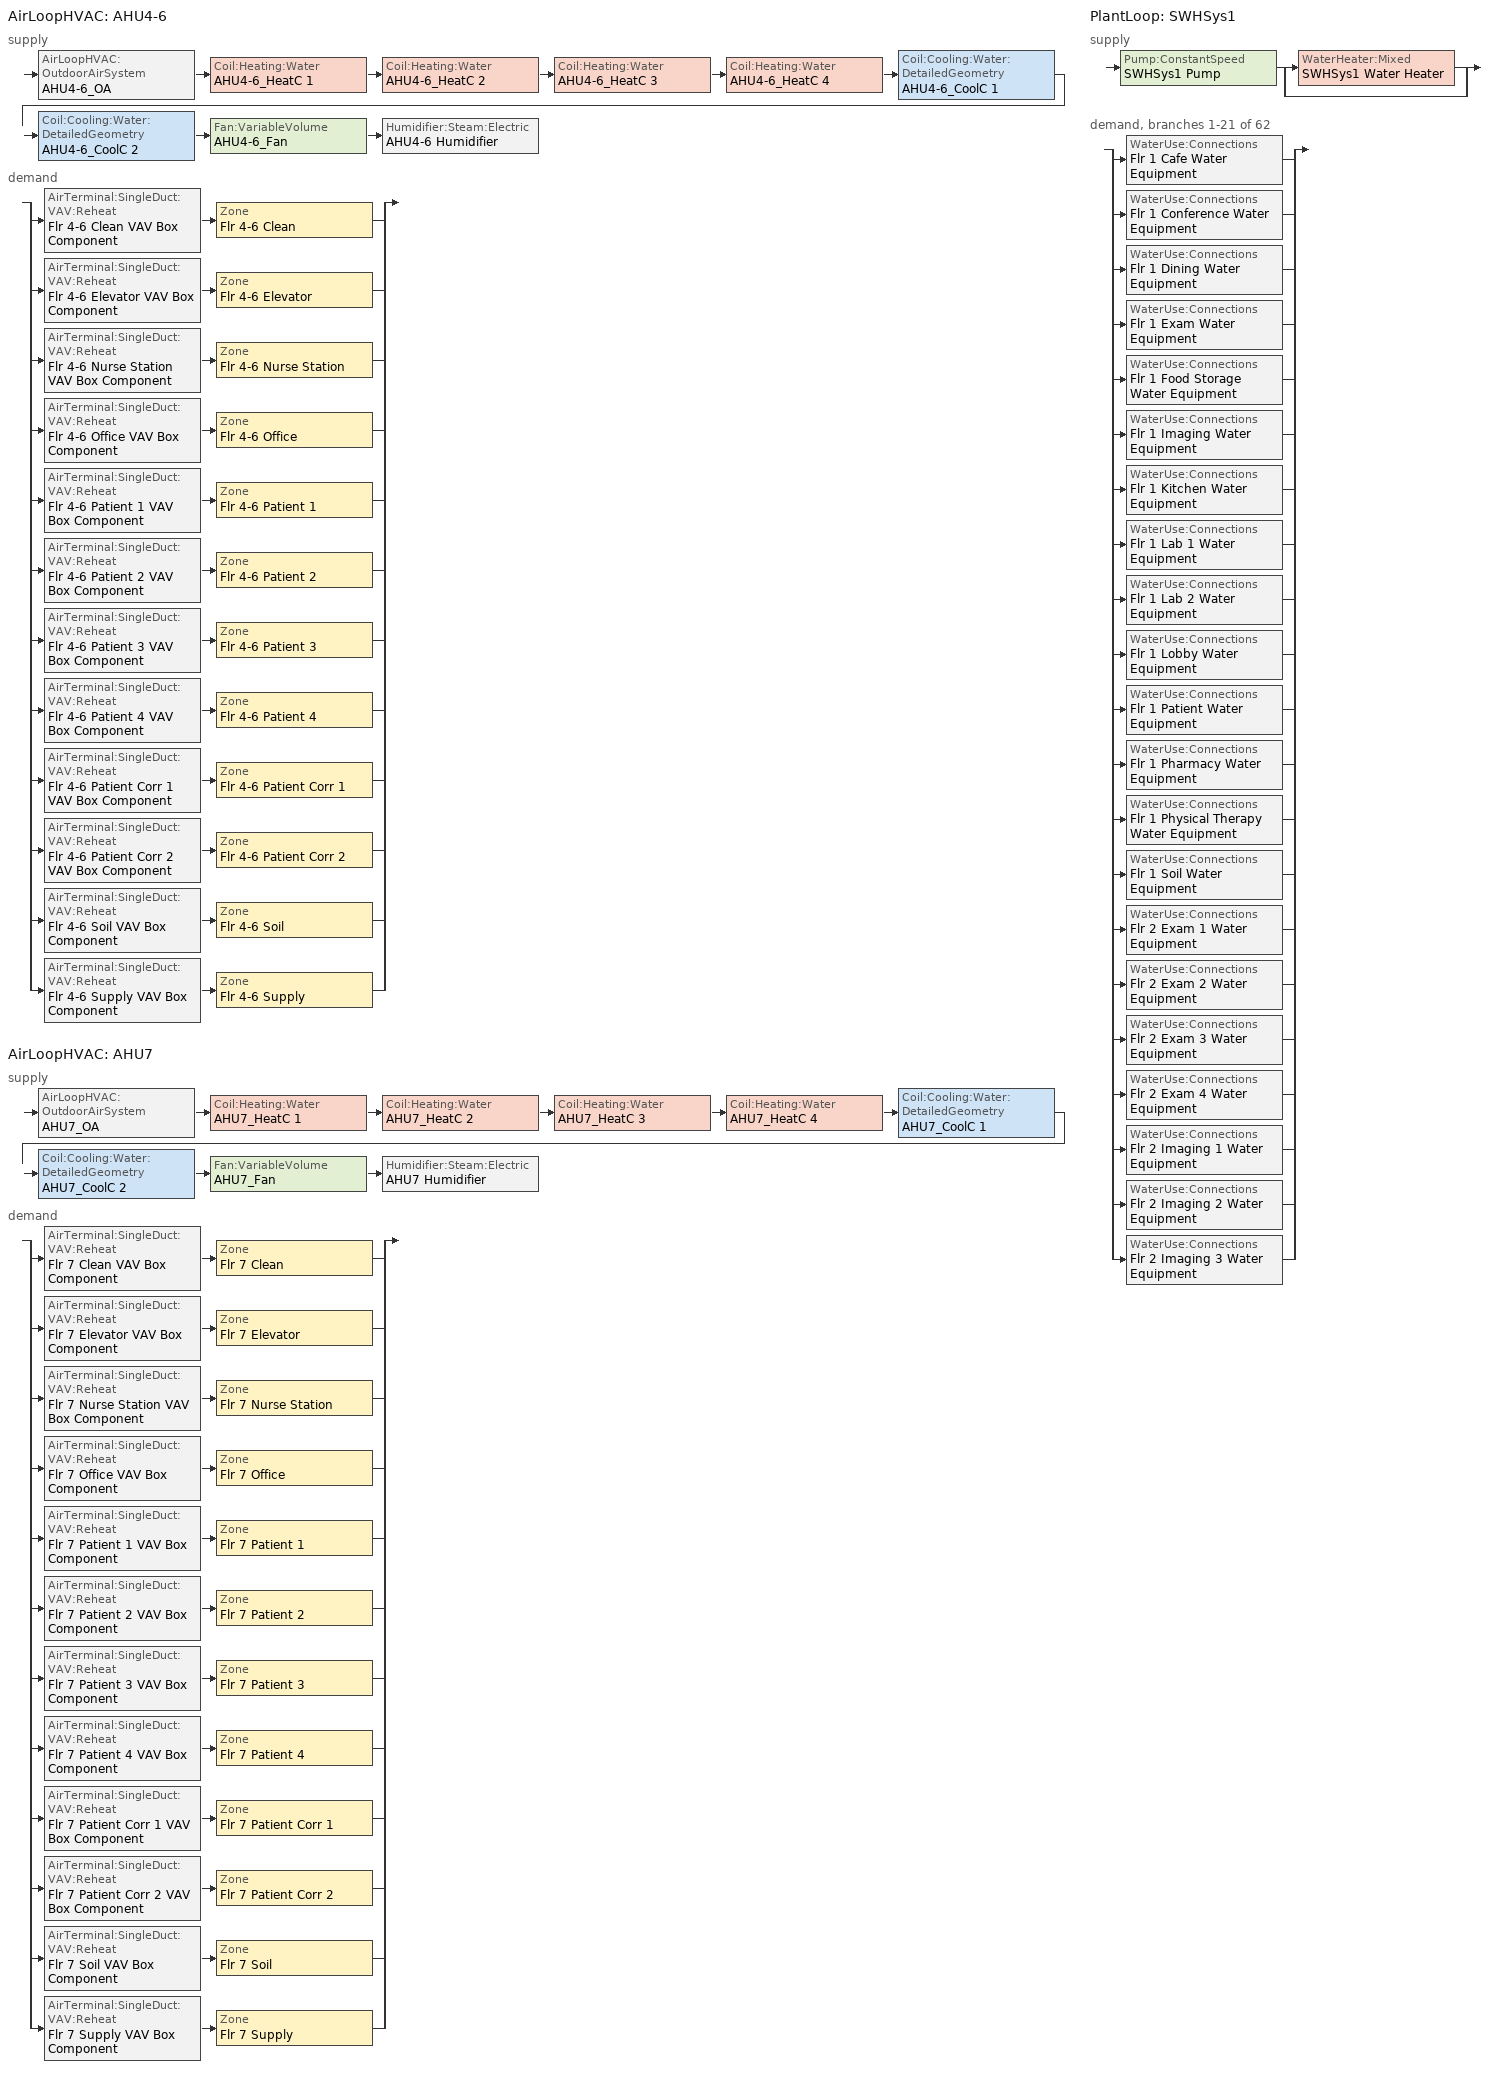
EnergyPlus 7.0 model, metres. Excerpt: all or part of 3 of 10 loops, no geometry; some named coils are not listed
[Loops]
AirLoopHVAC 'AHU4-6'
 supply: AirLoopHVAC:OutdoorAirSystem 'AHU4-6_OA' > Coil:Heating:Water 'AHU4-6_HeatC 1' > Coil:Heating:Water 'AHU4-6_HeatC 2' > Coil:Heating:Water 'AHU4-6_HeatC 3' > Coil:Heating:Water 'AHU4-6_HeatC 4' > Coil:Cooling:Water:DetailedGeometry 'AHU4-6_CoolC 1' > Coil:Cooling:Water:DetailedGeometry 'AHU4-6_CoolC 2' > Fan:VariableVolume 'AHU4-6_Fan' > Humidifier:Steam:Electric 'AHU4-6 Humidifier'
 demand: split
  | AirTerminal:SingleDuct:VAV:Reheat 'Flr 4-6 Clean VAV Box Component' > Zone 'Flr 4-6 Clean'
  | AirTerminal:SingleDuct:VAV:Reheat 'Flr 4-6 Elevator VAV Box Component' > Zone 'Flr 4-6 Elevator'
  | AirTerminal:SingleDuct:VAV:Reheat 'Flr 4-6 Nurse Station VAV Box Component' > Zone 'Flr 4-6 Nurse Station'
  | AirTerminal:SingleDuct:VAV:Reheat 'Flr 4-6 Office VAV Box Component' > Zone 'Flr 4-6 Office'
  | AirTerminal:SingleDuct:VAV:Reheat 'Flr 4-6 Patient 1 VAV Box Component' > Zone 'Flr 4-6 Patient 1'
  | AirTerminal:SingleDuct:VAV:Reheat 'Flr 4-6 Patient 2 VAV Box Component' > Zone 'Flr 4-6 Patient 2'
  | AirTerminal:SingleDuct:VAV:Reheat 'Flr 4-6 Patient 3 VAV Box Component' > Zone 'Flr 4-6 Patient 3'
  | AirTerminal:SingleDuct:VAV:Reheat 'Flr 4-6 Patient 4 VAV Box Component' > Zone 'Flr 4-6 Patient 4'
  | AirTerminal:SingleDuct:VAV:Reheat 'Flr 4-6 Patient Corr 1 VAV Box Component' > Zone 'Flr 4-6 Patient Corr 1'
  | AirTerminal:SingleDuct:VAV:Reheat 'Flr 4-6 Patient Corr 2 VAV Box Component' > Zone 'Flr 4-6 Patient Corr 2'
  | AirTerminal:SingleDuct:VAV:Reheat 'Flr 4-6 Soil VAV Box Component' > Zone 'Flr 4-6 Soil'
  | AirTerminal:SingleDuct:VAV:Reheat 'Flr 4-6 Supply VAV Box Component' > Zone 'Flr 4-6 Supply'
AirLoopHVAC 'AHU7'
 supply: AirLoopHVAC:OutdoorAirSystem 'AHU7_OA' > Coil:Heating:Water 'AHU7_HeatC 1' > Coil:Heating:Water 'AHU7_HeatC 2' > Coil:Heating:Water 'AHU7_HeatC 3' > Coil:Heating:Water 'AHU7_HeatC 4' > Coil:Cooling:Water:DetailedGeometry 'AHU7_CoolC 1' > Coil:Cooling:Water:DetailedGeometry 'AHU7_CoolC 2' > Fan:VariableVolume 'AHU7_Fan' > Humidifier:Steam:Electric 'AHU7 Humidifier'
 demand: split
  | AirTerminal:SingleDuct:VAV:Reheat 'Flr 7 Clean VAV Box Component' > Zone 'Flr 7 Clean'
  | AirTerminal:SingleDuct:VAV:Reheat 'Flr 7 Elevator VAV Box Component' > Zone 'Flr 7 Elevator'
  | AirTerminal:SingleDuct:VAV:Reheat 'Flr 7 Nurse Station VAV Box Component' > Zone 'Flr 7 Nurse Station'
  | AirTerminal:SingleDuct:VAV:Reheat 'Flr 7 Office VAV Box Component' > Zone 'Flr 7 Office'
  | AirTerminal:SingleDuct:VAV:Reheat 'Flr 7 Patient 1 VAV Box Component' > Zone 'Flr 7 Patient 1'
  | AirTerminal:SingleDuct:VAV:Reheat 'Flr 7 Patient 2 VAV Box Component' > Zone 'Flr 7 Patient 2'
  | AirTerminal:SingleDuct:VAV:Reheat 'Flr 7 Patient 3 VAV Box Component' > Zone 'Flr 7 Patient 3'
  | AirTerminal:SingleDuct:VAV:Reheat 'Flr 7 Patient 4 VAV Box Component' > Zone 'Flr 7 Patient 4'
  | AirTerminal:SingleDuct:VAV:Reheat 'Flr 7 Patient Corr 1 VAV Box Component' > Zone 'Flr 7 Patient Corr 1'
  | AirTerminal:SingleDuct:VAV:Reheat 'Flr 7 Patient Corr 2 VAV Box Component' > Zone 'Flr 7 Patient Corr 2'
  | AirTerminal:SingleDuct:VAV:Reheat 'Flr 7 Soil VAV Box Component' > Zone 'Flr 7 Soil'
  | AirTerminal:SingleDuct:VAV:Reheat 'Flr 7 Supply VAV Box Component' > Zone 'Flr 7 Supply'
PlantLoop 'SWHSys1'
 supply: Pump:ConstantSpeed 'SWHSys1 Pump' > split
  | WaterHeater:Mixed 'SWHSys1 Water Heater'
  | bypass
 demand, branches 1-21 of 62: split
  | WaterUse:Connections 'Flr 1 Cafe Water Equipment'
  | WaterUse:Connections 'Flr 1 Conference Water Equipment'
  | WaterUse:Connections 'Flr 1 Dining Water Equipment'
  | WaterUse:Connections 'Flr 1 Exam Water Equipment'
  | WaterUse:Connections 'Flr 1 Food Storage Water Equipment'
  | WaterUse:Connections 'Flr 1 Imaging Water Equipment'
  | WaterUse:Connections 'Flr 1 Kitchen Water Equipment'
  | WaterUse:Connections 'Flr 1 Lab 1 Water Equipment'
  | WaterUse:Connections 'Flr 1 Lab 2 Water Equipment'
  | WaterUse:Connections 'Flr 1 Lobby Water Equipment'
  | WaterUse:Connections 'Flr 1 Patient Water Equipment'
  | WaterUse:Connections 'Flr 1 Pharmacy Water Equipment'
  | WaterUse:Connections 'Flr 1 Physical Therapy Water Equipment'
  | WaterUse:Connections 'Flr 1 Soil Water Equipment'
  | WaterUse:Connections 'Flr 2 Exam 1 Water Equipment'
  | WaterUse:Connections 'Flr 2 Exam 2 Water Equipment'
  | WaterUse:Connections 'Flr 2 Exam 3 Water Equipment'
  | WaterUse:Connections 'Flr 2 Exam 4 Water Equipment'
  | WaterUse:Connections 'Flr 2 Imaging 1 Water Equipment'
  | WaterUse:Connections 'Flr 2 Imaging 2 Water Equipment'
  | WaterUse:Connections 'Flr 2 Imaging 3 Water Equipment'
[Sizing:Zone] Zone Cooling Design Supply Air Temperature {C}=14; Zone Heating Design Supply Air Temperature {C}=40; Zone Cooling Design Supply Air Humidity Ratio {kg-H20/kg-air}=0.0085; Zone Heating Design Supply Air Humidity Ratio {kg-H20/kg-air}=0.008; Cooling Minimum Air Flow Fraction=0; Heating Design Air Flow Method {Flow/Zone | DesignDay}=DesignDay; Heating Design Air Flow Rate=0; Design Zone Air Distribution Effectiveness in Cooling Mode=1; Design Zone Air Distribution Effectiveness in Heating Mode=1
Name | Design Specification Outdoor Air Object | Cooling Design Air Flow Method {Flow/Zone | DesignDay | DesignDayWithLimit} | Cooling Minimum Air Flow
Flr 4-6 Clean | Flr 4-6 Clean OA Design Spec | DesignDayWithLimit | 0.157316
Flr 4-6 Elevator | Flr 4-6 Elevator OA Design Spec | DesignDay
Flr 4-6 Nurse Station | Flr 4-6 Nurse Station OA Design Spec | DesignDay
Flr 4-6 Office | Flr 4-6 Office OA Design Spec | DesignDay
Flr 4-6 Patient 1 | Flr 4-6 Patient 1 OA Design Spec | DesignDayWithLimit | 2.35974
Flr 4-6 Patient 2 | Flr 4-6 Patient 2 OA Design Spec | DesignDayWithLimit | 2.35974
Flr 4-6 Patient 3 | Flr 4-6 Patient 3 OA Design Spec | DesignDayWithLimit | 1.86419
Flr 4-6 Patient 4 | Flr 4-6 Patient 4 OA Design Spec | DesignDayWithLimit | 1.86419
Flr 4-6 Patient Corr 1 | Flr 4-6 Patient Corr 1 OA Design Spec | DesignDayWithLimit | 0.526064
Flr 4-6 Patient Corr 2 | Flr 4-6 Patient Corr 2 OA Design Spec | DesignDayWithLimit | 0.526064
Flr 4-6 Soil | Flr 4-6 Soil OA Design Spec | DesignDayWithLimit | 0.786579
Flr 4-6 Supply | Flr 4-6 Supply OA Design Spec | DesignDayWithLimit | 1.15784
Flr 7 Clean | Flr 7 Clean OA Design Spec | DesignDayWithLimit | 0.157316
Flr 7 Elevator | Flr 7 Elevator OA Design Spec | DesignDay
Flr 7 Nurse Station | Flr 7 Nurse Station OA Design Spec | DesignDay
Flr 7 Office | Flr 7 Office OA Design Spec | DesignDay
Flr 7 Patient 1 | Flr 7 Patient 1 OA Design Spec | DesignDayWithLimit | 2.35974
Flr 7 Patient 2 | Flr 7 Patient 2 OA Design Spec | DesignDayWithLimit | 2.35974
Flr 7 Patient 3 | Flr 7 Patient 3 OA Design Spec | DesignDayWithLimit | 1.86419
Flr 7 Patient 4 | Flr 7 Patient 4 OA Design Spec | DesignDayWithLimit | 1.86419
Flr 7 Patient Corr 1 | Flr 7 Patient Corr 1 OA Design Spec | DesignDayWithLimit | 0.526064
Flr 7 Patient Corr 2 | Flr 7 Patient Corr 2 OA Design Spec | DesignDayWithLimit | 0.526064
Flr 7 Soil | Flr 7 Soil OA Design Spec | DesignDayWithLimit | 0.786579
Flr 7 Supply | Flr 7 Supply OA Design Spec | DesignDayWithLimit | 1.15784
[DesignSpecification:OutdoorAir] Outdoor Air Method=Flow/Zone; Outdoor Air Flow Per Person {m3/s-person}=0; Outdoor Air Flow Per Zone Floor Area {m3/s-m2}=0; Outdoor Air Flow Air Changes per Hour {1/hr}=0
Name | Outdoor Air Flow Per Zone {m3/s}
Flr 4-6 Clean OA Design Spec; Flr 7 Clean OA Design Spec | 0.0200656
Flr 4-6 Elevator OA Design Spec; Flr 7 Elevator OA Design Spec | 0.178437
Flr 4-6 Nurse Station OA Design Spec; Flr 7 Nurse Station OA Design Spec | 0.120714
Flr 4-6 Office OA Design Spec; Flr 7 Office OA Design Spec | 0.0601967
Flr 4-6 Patient 1 OA Design Spec; Flr 4-6 Patient 2 OA Design Spec; Flr 4-6 Soil OA Design Spec; Flr 7 Patient 1 OA Design Spec; Flr 7 Patient 2 OA Design Spec; Flr 7 Soil OA Design Spec | 0.707921
Flr 4-6 Patient 3 OA Design Spec; Flr 4-6 Patient 4 OA Design Spec; Flr 7 Patient 3 OA Design Spec; Flr 7 Patient 4 OA Design Spec | 0.559258
Flr 4-6 Patient Corr 1 OA Design Spec; Flr 4-6 Patient Corr 2 OA Design Spec; Flr 7 Patient Corr 1 OA Design Spec; Flr 7 Patient Corr 2 OA Design Spec | 0.0947534
Flr 4-6 Supply OA Design Spec; Flr 7 Supply OA Design Spec | 0.208549
[ZoneControl:Thermostat] Control Type Schedule=Dual Zone Control Type Sched
Name | Zone | Control 1
Flr 4-6 Clean Thermostat | Flr 4-6 Clean | Flr 4-6 Clean DualSPSched
Flr 4-6 Elevator Thermostat | Flr 4-6 Elevator | Flr 4-6 Elevator DualSPSched
Flr 4-6 Nurse Station Thermostat | Flr 4-6 Nurse Station | Flr 4-6 Nurse Station DualSPSched
Flr 4-6 Office Thermostat | Flr 4-6 Office | Flr 4-6 Office DualSPSched
Flr 4-6 Patient 1 Thermostat | Flr 4-6 Patient 1 | Flr 4-6 Patient 1 DualSPSched
Flr 4-6 Patient 2 Thermostat | Flr 4-6 Patient 2 | Flr 4-6 Patient 2 DualSPSched
Flr 4-6 Patient 3 Thermostat | Flr 4-6 Patient 3 | Flr 4-6 Patient 3 DualSPSched
Flr 4-6 Patient 4 Thermostat | Flr 4-6 Patient 4 | Flr 4-6 Patient 4 DualSPSched
Flr 4-6 Patient Corr 1 Thermostat | Flr 4-6 Patient Corr 1 | Flr 4-6 Patient Corr 1 DualSPSched
Flr 4-6 Patient Corr 2 Thermostat | Flr 4-6 Patient Corr 2 | Flr 4-6 Patient Corr 2 DualSPSched
Flr 4-6 Soil Thermostat | Flr 4-6 Soil | Flr 4-6 Soil DualSPSched
Flr 4-6 Supply Thermostat | Flr 4-6 Supply | Flr 4-6 Supply DualSPSched
Flr 7 Clean Thermostat | Flr 7 Clean | Flr 7 Clean DualSPSched
Flr 7 Elevator Thermostat | Flr 7 Elevator | Flr 7 Elevator DualSPSched
Flr 7 Nurse Station Thermostat | Flr 7 Nurse Station | Flr 7 Nurse Station DualSPSched
Flr 7 Office Thermostat | Flr 7 Office | Flr 7 Office DualSPSched
Flr 7 Patient 1 Thermostat | Flr 7 Patient 1 | Flr 7 Patient 1 DualSPSched
Flr 7 Patient 2 Thermostat | Flr 7 Patient 2 | Flr 7 Patient 2 DualSPSched
Flr 7 Patient 3 Thermostat | Flr 7 Patient 3 | Flr 7 Patient 3 DualSPSched
Flr 7 Patient 4 Thermostat | Flr 7 Patient 4 | Flr 7 Patient 4 DualSPSched
Flr 7 Patient Corr 1 Thermostat | Flr 7 Patient Corr 1 | Flr 7 Patient Corr 1 DualSPSched
Flr 7 Patient Corr 2 Thermostat | Flr 7 Patient Corr 2 | Flr 7 Patient Corr 2 DualSPSched
Flr 7 Soil Thermostat | Flr 7 Soil | Flr 7 Soil DualSPSched
Flr 7 Supply Thermostat | Flr 7 Supply | Flr 7 Supply DualSPSched
[ThermostatSetpoint:DualSetpoint]
Name | Heating Setpoint Temperature Schedule | Cooling Setpoint Temperature Schedule
Flr 4-6 Clean DualSPSched; Flr 4-6 Elevator DualSPSched; Flr 4-6 Nurse Station DualSPSched; Flr 4-6 Patient 1 DualSPSched; Flr 4-6 Patient 2 DualSPSched; Flr 4-6 Patient 3 DualSPSched; Flr 4-6 Patient 4 DualSPSched; Flr 4-6 Patient Corr 1 DualSPSched; Flr 4-6 Patient Corr 2 DualSPSched; Flr 4-6 Soil DualSPSched; Flr 4-6 Supply DualSPSched; Flr 7 Clean DualSPSched; Flr 7 Elevator DualSPSched; Flr 7 Nurse Station DualSPSched; Flr 7 Patient 1 DualSPSched; Flr 7 Patient 2 DualSPSched; Flr 7 Patient 3 DualSPSched; Flr 7 Patient 4 DualSPSched; Flr 7 Patient Corr 1 DualSPSched; Flr 7 Patient Corr 2 DualSPSched; Flr 7 Soil DualSPSched; Flr 7 Supply DualSPSched | Heating_Tstat_24_7 | Cooling_Tstat_24_7
Flr 4-6 Office DualSPSched; Flr 7 Office DualSPSched | Heating_Tstat_Office | Cooling_Tstat_Office
[Zone equipment]
Flr 4-6 Clean: Flr 4-6 Clean VAV Box Component
Flr 4-6 Elevator: Flr 4-6 Elevator VAV Box Component
Flr 4-6 Nurse Station: Flr 4-6 Nurse Station VAV Box Component
Flr 4-6 Office: Flr 4-6 Office VAV Box Component
Flr 4-6 Patient 1: Flr 4-6 Patient 1 VAV Box Component
Flr 4-6 Patient 2: Flr 4-6 Patient 2 VAV Box Component
Flr 4-6 Patient 3: Flr 4-6 Patient 3 VAV Box Component
Flr 4-6 Patient 4: Flr 4-6 Patient 4 VAV Box Component
Flr 4-6 Patient Corr 1: Flr 4-6 Patient Corr 1 VAV Box Component
Flr 4-6 Patient Corr 2: Flr 4-6 Patient Corr 2 VAV Box Component
Flr 4-6 Soil: Flr 4-6 Soil VAV Box Component, Flr 4-6 Soil Exhaust Fan 1
Flr 4-6 Supply: Flr 4-6 Supply VAV Box Component
Flr 7 Clean: Flr 7 Clean VAV Box Component
Flr 7 Elevator: Flr 7 Elevator VAV Box Component
Flr 7 Nurse Station: Flr 7 Nurse Station VAV Box Component
Flr 7 Office: Flr 7 Office VAV Box Component
Flr 7 Patient 1: Flr 7 Patient 1 VAV Box Component
Flr 7 Patient 2: Flr 7 Patient 2 VAV Box Component
Flr 7 Patient 3: Flr 7 Patient 3 VAV Box Component
Flr 7 Patient 4: Flr 7 Patient 4 VAV Box Component
Flr 7 Patient Corr 1: Flr 7 Patient Corr 1 VAV Box Component
Flr 7 Patient Corr 2: Flr 7 Patient Corr 2 VAV Box Component
Flr 7 Soil: Flr 7 Soil VAV Box Component, Flr 7 Soil Exhaust Fan 1
Flr 7 Supply: Flr 7 Supply VAV Box Component
[AirTerminal:SingleDuct:VAV:Reheat] Availability Schedule=ALWAYS_ON; Maximum Air Flow Rate {m3/s}=AUTOSIZE; Zone Minimum Air Flow Input Method=Constant; Maximum Hot Water or Steam Flow Rate {m3/s}=AUTOSIZE; Minimum Hot Water or Steam Flow Rate {m3/s}=0; Convergence Tolerance=0.001; Damper Heating Action=Reverse; Maximum Flow per Zone Floor Area during Reheat {m3/s-m2}=AUTOCALCULATE; Maximum Flow Fraction During Reheat=AUTOCALCULATE; Maximum Reheat Air Temperature {C}=50
Name | Constant Minimum Air Flow Fraction | Reheat Coil
Flr 4-6 Clean VAV Box Component | 1 | Flr 4-6 Clean VAV Box Reheat Coil
Flr 4-6 Elevator VAV Box Component | 0.3 | Flr 4-6 Elevator VAV Box Reheat Coil
Flr 4-6 Nurse Station VAV Box Component | 0.3 | Flr 4-6 Nurse Station VAV Box Reheat Coil
Flr 4-6 Office VAV Box Component | 0.3 | Flr 4-6 Office VAV Box Reheat Coil
Flr 4-6 Patient 1 VAV Box Component | 1 | Flr 4-6 Patient 1 VAV Box Reheat Coil
Flr 4-6 Patient 2 VAV Box Component | 1 | Flr 4-6 Patient 2 VAV Box Reheat Coil
Flr 4-6 Patient 3 VAV Box Component | 1 | Flr 4-6 Patient 3 VAV Box Reheat Coil
Flr 4-6 Patient 4 VAV Box Component | 1 | Flr 4-6 Patient 4 VAV Box Reheat Coil
Flr 4-6 Patient Corr 1 VAV Box Component | 1 | Flr 4-6 Patient Corr 1 VAV Box Reheat Coil
Flr 4-6 Patient Corr 2 VAV Box Component | 1 | Flr 4-6 Patient Corr 2 VAV Box Reheat Coil
Flr 4-6 Soil VAV Box Component | 1 | Flr 4-6 Soil VAV Box Reheat Coil
Flr 4-6 Supply VAV Box Component | 1 | Flr 4-6 Supply VAV Box Reheat Coil
Flr 7 Clean VAV Box Component | 1 | Flr 7 Clean VAV Box Reheat Coil
Flr 7 Elevator VAV Box Component | 0.3 | Flr 7 Elevator VAV Box Reheat Coil
Flr 7 Nurse Station VAV Box Component | 0.3 | Flr 7 Nurse Station VAV Box Reheat Coil
Flr 7 Office VAV Box Component | 0.3 | Flr 7 Office VAV Box Reheat Coil
Flr 7 Patient 1 VAV Box Component | 1 | Flr 7 Patient 1 VAV Box Reheat Coil
Flr 7 Patient 2 VAV Box Component | 1 | Flr 7 Patient 2 VAV Box Reheat Coil
Flr 7 Patient 3 VAV Box Component | 1 | Flr 7 Patient 3 VAV Box Reheat Coil
Flr 7 Patient 4 VAV Box Component | 1 | Flr 7 Patient 4 VAV Box Reheat Coil
Flr 7 Patient Corr 1 VAV Box Component | 1 | Flr 7 Patient Corr 1 VAV Box Reheat Coil
Flr 7 Patient Corr 2 VAV Box Component | 1 | Flr 7 Patient Corr 2 VAV Box Reheat Coil
Flr 7 Soil VAV Box Component | 1 | Flr 7 Soil VAV Box Reheat Coil
Flr 7 Supply VAV Box Component | 1 | Flr 7 Supply VAV Box Reheat Coil
[Coil:Heating:Water] Availability Schedule=ALWAYS_ON; U-Factor Times Area Value {W/K}=AUTOSIZE; Maximum Water Flow Rate {m3/s}=AUTOSIZE; Coil Peformance input method=UFactorTimesAreaAndDesignWaterFlowRate; Nominal Capacity=AUTOSIZE; Design Inlet Water Temperature=82.2; Design Inlet Air Temperature=16.6; Design Outlet Water Temperature=71.1; Design Outlet Air Temperature=32.2; Rated Ratio for Air and Water Convection=1
AHU4-6_HeatC 1; AHU4-6_HeatC 2; AHU4-6_HeatC 3; AHU4-6_HeatC 4; AHU7_HeatC 1; AHU7_HeatC 2; AHU7_HeatC 3; AHU7_HeatC 4
[WaterUse:Connections]
Name | Water Use Equipment 1
Flr 1 Cafe Water Equipment | Flr 1 Cafe Water Equipment
Flr 1 Conference Water Equipment | Flr 1 Conference Water Equipment
Flr 1 Dining Water Equipment | Flr 1 Dining Water Equipment
Flr 1 Exam Water Equipment | Flr 1 Exam Water Equipment
Flr 1 Food Storage Water Equipment | Flr 1 Food Storage Water Equipment
Flr 1 Imaging Water Equipment | Flr 1 Imaging Water Equipment
Flr 1 Kitchen Water Equipment | Flr 1 Kitchen Water Equipment
Flr 1 Lab 1 Water Equipment | Flr 1 Lab 1 Water Equipment
Flr 1 Lab 2 Water Equipment | Flr 1 Lab 2 Water Equipment
Flr 1 Lobby Water Equipment | Flr 1 Lobby Water Equipment
Flr 1 Patient Water Equipment | Flr 1 Patient Water Equipment
Flr 1 Pharmacy Water Equipment | Flr 1 Pharmacy Water Equipment
Flr 1 Physical Therapy Water Equipment | Flr 1 Physical Therapy Water Equipment
Flr 1 Soil Water Equipment | Flr 1 Soil Water Equipment
Flr 2 Exam 1 Water Equipment | Flr 2 Exam 1 Water Equipment
Flr 2 Exam 2 Water Equipment | Flr 2 Exam 2 Water Equipment
Flr 2 Exam 3 Water Equipment | Flr 2 Exam 3 Water Equipment
Flr 2 Exam 4 Water Equipment | Flr 2 Exam 4 Water Equipment
Flr 2 Imaging 1 Water Equipment | Flr 2 Imaging 1 Water Equipment
Flr 2 Imaging 2 Water Equipment | Flr 2 Imaging 2 Water Equipment
Flr 2 Imaging 3 Water Equipment | Flr 2 Imaging 3 Water Equipment
[WaterUse:Equipment]
Name | Peak Flow Rate {m3/s} | Flow Rate Fraction Schedule | Target Temperature Schedule | Hot Water Supply Temperature Schedule Name  {C} | Zone | Sensible Fraction Schedule | Latent Fraction Schedule
Flr 1 Cafe Water Equipment | 0.000160163 | DINING_OCC_SCH | Flr 1 Cafe Water Equipment Temp Sched | Flr 1 Cafe Water Equipment Hot Supply Temp Sched | Flr 1 Cafe | Flr 1 Cafe Water Equipment Sensible fract sched | Flr 1 Cafe Water Equipment Latent fract sched
Flr 1 Conference Water Equipment | 6.14151e-05 | OFFICE_OCC_SCH | Flr 1 Conference Water Equipment Temp Sched | Flr 1 Conference Water Equipment Hot Supply Temp Sched | Flr 1 Conference | Flr 1 Conference Water Equipment Sensible fract sched | Flr 1 Conference Water Equipment Latent fract sched
Flr 1 Dining Water Equipment | 0.000137286 | DINING_OCC_SCH | Flr 1 Dining Water Equipment Temp Sched | Flr 1 Dining Water Equipment Hot Supply Temp Sched | Flr 1 Dining | Flr 1 Dining Water Equipment Sensible fract sched | Flr 1 Dining Water Equipment Latent fract sched
Flr 1 Exam Water Equipment | 5.25976e-06 | OFFICE_OCC_SCH | Flr 1 Exam Water Equipment Temp Sched | Flr 1 Exam Water Equipment Hot Supply Temp Sched | Flr 1 Exam | Flr 1 Exam Water Equipment Sensible fract sched | Flr 1 Exam Water Equipment Latent fract sched
Flr 1 Food Storage Water Equipment | 0.00013985 | KITCHEN_SWH_SCH | Flr 1 Food Storage Water Equipment Temp Sched | Flr 1 Food Storage Water Equipment Hot Supply Temp Sched | Flr 1 Food Storage | Flr 1 Food Storage Water Equipment Sensible fract sched | Flr 1 Food Storage Water Equipment Latent fract sched
Flr 1 Imaging Water Equipment | 6.05458e-06 | 24_7_OCC_SCH | Flr 1 Imaging Water Equipment Temp Sched | Flr 1 Imaging Water Equipment Hot Supply Temp Sched | Flr 1 Imaging | Flr 1 Imaging Water Equipment Sensible fract sched | Flr 1 Imaging Water Equipment Latent fract sched
Flr 1 Kitchen Water Equipment | 0.00013985 | KITCHEN_SWH_SCH | Flr 1 Kitchen Water Equipment Temp Sched | Flr 1 Kitchen Water Equipment Hot Supply Temp Sched | Flr 1 Kitchen | Flr 1 Kitchen Water Equipment Sensible fract sched | Flr 1 Kitchen Water Equipment Latent fract sched
Flr 1 Lab 1 Water Equipment | 7.96655e-06 | 24_7_OCC_SCH | Flr 1 Lab 1 Water Equipment Temp Sched | Flr 1 Lab 1 Water Equipment Hot Supply Temp Sched | Flr 1 Lab 1 | Flr 1 Lab 1 Water Equipment Sensible fract sched | Flr 1 Lab 1 Water Equipment Latent fract sched
Flr 1 Lab 2 Water Equipment | 1.9518e-05 | 24_7_OCC_SCH | Flr 1 Lab 2 Water Equipment Temp Sched | Flr 1 Lab 2 Water Equipment Hot Supply Temp Sched | Flr 1 Lab 2 | Flr 1 Lab 2 Water Equipment Sensible fract sched | Flr 1 Lab 2 Water Equipment Latent fract sched
Flr 1 Lobby Water Equipment | 1.49055e-05 | 24_7_OCC_SCH | Flr 1 Lobby Water Equipment Temp Sched | Flr 1 Lobby Water Equipment Hot Supply Temp Sched | Flr 1 Lobby | Flr 1 Lobby Water Equipment Sensible fract sched | Flr 1 Lobby Water Equipment Latent fract sched
Flr 1 Patient Water Equipment | 1.93478e-05 | PATIENT_SWH_SCH | Flr 1 Patient Water Equipment Temp Sched | Flr 1 Patient Water Equipment Hot Supply Temp Sched | Flr 1 Patient | Flr 1 Patient Water Equipment Sensible fract sched | Flr 1 Patient Water Equipment Latent fract sched
Flr 1 Pharmacy Water Equipment | 1.1979e-05 | 24_7_OCC_SCH | Flr 1 Pharmacy Water Equipment Temp Sched | Flr 1 Pharmacy Water Equipment Hot Supply Temp Sched | Flr 1 Pharmacy | Flr 1 Pharmacy Water Equipment Sensible fract sched | Flr 1 Pharmacy Water Equipment Latent fract sched
Flr 1 Physical Therapy Water Equipment | 9.82276e-06 | OFFICE_OCC_SCH | Flr 1 Physical Therapy Water Equipment Temp Sched | Flr 1 Physical Therapy Water Equipment Hot Supply Temp Sched | Flr 1 Physical Therapy | Flr 1 Physical Therapy Water Equipment Sensible fract sched | Flr 1 Physical Therapy Water Equipment Latent fract sched
Flr 1 Soil Water Equipment | 1.91197e-06 | 24_7_OCC_SCH | Flr 1 Soil Water Equipment Temp Sched | Flr 1 Soil Water Equipment Hot Supply Temp Sched | Flr 1 Soil | Flr 1 Soil Water Equipment Sensible fract sched | Flr 1 Soil Water Equipment Latent fract sched
Flr 2 Exam 1 Water Equipment | 8.36779e-06 | OFFICE_OCC_SCH | Flr 2 Exam 1 Water Equipment Temp Sched | Flr 2 Exam 1 Water Equipment Hot Supply Temp Sched | Flr 2 Exam 1 | Flr 2 Exam 1 Water Equipment Sensible fract sched | Flr 2 Exam 1 Water Equipment Latent fract sched
Flr 2 Exam 2 Water Equipment | 2.68965e-06 | OFFICE_OCC_SCH | Flr 2 Exam 2 Water Equipment Temp Sched | Flr 2 Exam 2 Water Equipment Hot Supply Temp Sched | Flr 2 Exam 2 | Flr 2 Exam 2 Water Equipment Sensible fract sched | Flr 2 Exam 2 Water Equipment Latent fract sched
Flr 2 Exam 3 Water Equipment | 8.06894e-06 | OFFICE_OCC_SCH | Flr 2 Exam 3 Water Equipment Temp Sched | Flr 2 Exam 3 Water Equipment Hot Supply Temp Sched | Flr 2 Exam 3 | Flr 2 Exam 3 Water Equipment Sensible fract sched | Flr 2 Exam 3 Water Equipment Latent fract sched
Flr 2 Exam 4 Water Equipment | 7.96933e-06 | OFFICE_OCC_SCH | Flr 2 Exam 4 Water Equipment Temp Sched | Flr 2 Exam 4 Water Equipment Hot Supply Temp Sched | Flr 2 Exam 4 | Flr 2 Exam 4 Water Equipment Sensible fract sched | Flr 2 Exam 4 Water Equipment Latent fract sched
Flr 2 Imaging 1 Water Equipment | 9.20136e-06 | 24_7_OCC_SCH | Flr 2 Imaging 1 Water Equipment Temp Sched | Flr 2 Imaging 1 Water Equipment Hot Supply Temp Sched | Flr 2 Imaging 1 | Flr 2 Imaging 1 Water Equipment Sensible fract sched | Flr 2 Imaging 1 Water Equipment Latent fract sched
Flr 2 Imaging 2 Water Equipment | 1.35431e-05 | 24_7_OCC_SCH | Flr 2 Imaging 2 Water Equipment Temp Sched | Flr 2 Imaging 2 Water Equipment Hot Supply Temp Sched | Flr 2 Imaging 2 | Flr 2 Imaging 2 Water Equipment Sensible fract sched | Flr 2 Imaging 2 Water Equipment Latent fract sched
Flr 2 Imaging 3 Water Equipment | 1.59331e-05 | 24_7_OCC_SCH | Flr 2 Imaging 3 Water Equipment Temp Sched | Flr 2 Imaging 3 Water Equipment Hot Supply Temp Sched | Flr 2 Imaging 3 | Flr 2 Imaging 3 Water Equipment Sensible fract sched | Flr 2 Imaging 3 Water Equipment Latent fract sched
[Fan:ZoneExhaust] Availability Schedule=Hours_of_operation; Fan Efficiency=0.5; Pressure Rise {Pa}=187; Maximum Flow Rate {m3/s} [*******]=0.7079
Flr 4-6 Soil Exhaust Fan 1; Flr 7 Soil Exhaust Fan 1
[AirLoopHVAC] Design Supply Air Flow Rate {m3/s}=AUTOSIZE
AHU4-6; AHU7
[Controller:WaterCoil] Maximum Actuated Flow {m3/s}=AUTOSIZE; Minimum Actuated Flow {m3/s}=0
Name | Control Variable {Temperature | HumidityRatio | TemperatureAndHumidityRatio | Flow} | Action {Normal | Reverse} | Actuator Variable {FLOW} | Controller Convergence Tolerance {delta C} [Delta temp from setpoint] | Actuator Variable {Flow}
AHU4-6_HeatC 1_Controller; AHU4-6_HeatC 2_Controller; AHU4-6_HeatC 3_Controller; AHU4-6_HeatC 4_Controller; AHU7_HeatC 1_Controller; AHU7_HeatC 2_Controller; AHU7_HeatC 3_Controller; AHU7_HeatC 4_Controller | Temperature | Normal | Flow | 0.0001
AHU4-6_CoolC 1_Controller; AHU4-6_CoolC 2_Controller; AHU7_CoolC 1_Controller; AHU7_CoolC 2_Controller | TemperatureAndHumidityRatio | Reverse |  |  | Flow
[SetpointManager:Scheduled]
SWHSys1 Loop Setpoint Manager: Control Variable {TEMP}=Temperature; Schedule=SWHSys1-Loop-Temp-Schedule; Setpoint Node=SWHSys1 Supply Outlet Node
[SetpointManager:MixedAir]
Name | Control Variable {Temperature} | Setpoint Node or NodeList | Control Variable
AHU4-6_HeatC 1 SAT Manager | Temperature | AHU4-6_HeatC 1-AHU4-6_HeatC 2Node
AHU4-6_HeatC 2 SAT Manager | Temperature | AHU4-6_HeatC 2-AHU4-6_HeatC 3Node
AHU4-6_HeatC 3 SAT Manager | Temperature | AHU4-6_HeatC 3-AHU4-6_HeatC 4Node
AHU4-6_HeatC 4 SAT Manager | Temperature | AHU4-6_HeatC 4-AHU4-6_CoolC 1Node
AHU4-6_CoolC 1 SAT Manager | Temperature | AHU4-6_CoolC 1-AHU4-6_CoolC 2Node
AHU4-6 OA Mixed Air Temp Manager |  | AHU4-6_OA-AHU4-6_HeatC 1Node | Temperature
AHU7_HeatC 1 SAT Manager | Temperature | AHU7_HeatC 1-AHU7_HeatC 2Node
AHU7_HeatC 2 SAT Manager | Temperature | AHU7_HeatC 2-AHU7_HeatC 3Node
AHU7_HeatC 3 SAT Manager | Temperature | AHU7_HeatC 3-AHU7_HeatC 4Node
AHU7_HeatC 4 SAT Manager | Temperature | AHU7_HeatC 4-AHU7_CoolC 1Node
AHU7_CoolC 1 SAT Manager | Temperature | AHU7_CoolC 1-AHU7_CoolC 2Node
AHU7 OA Mixed Air Temp Manager |  | AHU7_OA-AHU7_HeatC 1Node | Temperature
[SetpointManager:SingleZone:Humidity:Maximum]
Name | Setpoint Node or NodeList
AHU4-6_CoolC 1 HUMRAT Setpoint | AHU4-6_CoolC 1-AHU4-6_CoolC 2Node
AHU4-6_CoolC 2 HUMRAT Setpoint | AHU4-6_CoolC 2-AHU4-6_FanNode
AHU7_CoolC 1 HUMRAT Setpoint | AHU7_CoolC 1-AHU7_CoolC 2Node
AHU7_CoolC 2 HUMRAT Setpoint | AHU7_CoolC 2-AHU7_FanNode
[SetpointManager:SingleZone:Humidity:Minimum]
Name | Setpoint Node or NodeList
AHU4-6 Humidifier HUMRAT Setpoint | AHU4-6 Supply Equipment Outlet Node
AHU7 Humidifier HUMRAT Setpoint | AHU7 Supply Equipment Outlet Node
[Sizing:System] Type Of Load To Size On=Sensible; Design Outdoor Air Flow Rate {m3/s}=AUTOSIZE; Minimum System Air Flow Ratio=1; Preheat Design Temperature {C}=7; Preheat Design Humidity Ratio {kg-H2O/kg-air}=0.008; Precool Design Temperature {C}=12.8; Precool Design Humidity Ratio {kg-H2O/kg-air}=0.008; Central Cooling Design Supply Air Temperature {C}=12.8; Central Heating Design Supply Air Temperature {C}=12.8; Sizing Option {Coincident | NonCoincident}=NonCoincident; 100% Outdoor Air in Cooling {Yes | No}=No; 100% Outdoor Air in Heating {Yes | No}=No; Central Cooling Design Supply Air Humidity Ratio {kg-H2O/kg-air}=0.0085; Central Heating Design Supply Air Humidity Ratio {kg-H2O/kg-air}=0.008; Cooling Design Air Flow Method=DesignDay; Cooling Design Air Flow Rate {m3/s}=0; Heating Design Air Flow Method=DesignDay; Heating Design Air Flow Rate {m3/s}=0; System Outdoor Air Method { ZoneSum | VentilationRateProcedure }=VentilationRateProcedure
AHU4-6; AHU7
[Controller:OutdoorAir] Minimum Outdoor Air Flow Rate {m3/s}=AUTOSIZE; Maximum Outdoor Air Flow Rate {m3/s}=AUTOSIZE; Economizer Control Type=NoEconomizer; Economizer Control Action Type=ModulateFlow; Economizer Maximum Limit Dry-Bulb Temperature {C}=28; Economizer Maximum Limit Enthalpy {J/kg}=64000; Economizer Minimum Limit Dry-Bulb Temperature {C}=-100; Lockout Type=NoLockout; Minimum Limit Type=FixedMinimum; Minimum Outdoor Air Schedule=MinOA_Sched; High Humidity Control=No; Heat Recovery Bypass Control Type=BypassWhenOAFlowGreaterThanMinimum
AHU4-6_OA_Controller; AHU7_OA_Controller
[Coil:Cooling:Water:DetailedGeometry] Availability Schedule=ALWAYS_ON; Maximum Water Flow Rate {m3/s}=AUTOSIZE; Tube Outside Surface Area  {m2}=AUTOSIZE; Total Tube Inside Area {m2}=AUTOSIZE; Fin Surface Area {m2}=AUTOSIZE; Minimum Airflow Area {m2}=AUTOSIZE; Coil Depth {m}=AUTOSIZE; Fin Diameter {m}=AUTOSIZE; Fin Thickness {m}=0.0015; Tube Inside Diameter  {m}=0.01445; Tube Outside Diameter {m}=0.0159; Tube Thermal Conductivity {W/m-K}=386; Fin Thermal Conductivity {W/m-K}=204; Fin Spacing {m}=0.0018; Tube Depth Spacing {m}=0.026; Number of Tube Rows=6; Number of Tubes per Row=AUTOSIZE
AHU4-6_CoolC 1; AHU4-6_CoolC 2; AHU7_CoolC 1; AHU7_CoolC 2
[Fan:VariableVolume] Availability Schedule=HVACOperationSchd; Fan Efficiency=0.6; Pressure Rise {Pa}=1993; Maximum Flow Rate {m3/s}=AUTOSIZE; Fan Power Minimum Flow Rate Input Method {Fraction | FixedFlowRate}=Fraction; Fan Power Minimum Flow Fraction=0.6; Motor Efficiency=0.9; Motor In Airstream Fraction=1; Fan Coefficient 1=0.0407599; Fan Coefficient 2=0.088045; Fan Coefficient 3=-0.0729261; Fan Coefficient 4=0.94374; Fan Coefficient 5=0
AHU4-6_Fan; AHU7_Fan
[Humidifier:Steam:Electric] Availability Schedule=ALWAYS_ON; Rated Capacity m3/s=0.000372; Rated Power W=1000000; Rated Fan Power W=0; Standby Power W=0
AHU4-6 Humidifier; AHU7 Humidifier
[PlantLoop]
SWHSys1: Fluid Type {WATER}=Water; Loop Equipment Operation Scheme=SWHSys1 Loop Operation Scheme List; Maximum Loop Temperature {C}=60; Minimum Loop Temperature {C}=10; Maximum Loop Flow Rate {m3/s}=AUTOSIZE; Minimum Loop Flow Rate {m3/s}=0; Loop Volume {m3}=AUTOSIZE; Load Distribution Scheme {OPTIMAL | SEQUENTIAL}=Optimal
[Sizing:Plant]
SWHSys1: Loop Type {COOLING | HEATING}=Heating; Design Loop Exit Temperature {C}=60; Design Loop Temperature Difference {C}=5
[PlantEquipmentOperationSchemes]
SWHSys1 Loop Operation Scheme List: Control Scheme 1 Object Type {*******}=PlantEquipmentOperation:HeatingLoad; Control Scheme 1=SWHSys1 Operation Scheme; Control Scheme 1 Schedule=PlantOnSched
[PlantEquipmentOperation:HeatingLoad]
SWHSys1 Operation Scheme: Load Range 1 Lower Limit {W}=0; Load Range 1 Upper Limit {W}=1000000000000000; Priority Control 1 Equipment List=SWHSys1 Equipment List
[PlantEquipmentList]
SWHSys1 Equipment List: SWHSys1 Water Heater
[Pump:ConstantSpeed]
SWHSys1 Pump: Rated Flow Rate {m3/s}=AUTOSIZE; Rated Pump Head {Pa} [179352 Pa = 60 ft]=179344; Rated Power Consumption {W}=AUTOSIZE; Motor Efficiency=0.75; Fraction of Motor Inefficiencies to Fluid Stream=0; Pump Control Type {Continuous | Intermittent}=Intermittent
[WaterHeater:Mixed]
SWHSys1 Water Heater: Tank Volume {m3}=3; Setpoint Temperature Schedule=SWHSys1 Water Heater Setpoint Temperature Schedule Name; Deadband Temperature Difference {deltaC}=2; Maximum Temperature Limit {C}=82.2222; Heater Control Type {Cycle | Modulate}=Cycle; Heater Maximum Capacity {W}=845000; Heater Fuel Type=NATURALGAS; Heater Thermal Efficiency=0.8; Off Cycle Parasitic Fuel Consumption Rate {W}=20; Off Cycle Parasitic Fuel Type=NATURALGAS; Off Cycle Parasitic Heat Fraction To Tank=0.8; On Cycle Parasitic Fuel Type=NATURALGAS; Ambient Temperature Indicator {Schedule | Zone | Outdoors}=SCHEDULE; Ambient Temperature Schedule=SWHSys1 Water Heater Ambient Temperature Schedule Name; Off Cycle Loss Coefficient to Ambient Temperature {W/K}=6; On Cycle Loss Coefficient to Ambient Temperature {W/K}=6; Use Side Effectiveness=1; Source Side Effectiveness=1; Use Side Design Flow Rate=AUTOSIZE; Source Side Design Flow Rate=AUTOSIZE; Indirect Water Heater Recovery Time=1.5
[Schedule:Compact]
Office_Occ_Sch: Fraction, Through: 12/31, For: SummerDesignDay, Until: 06:00, 0, Until: 22:00, 1, Until: 24:00, 0.05, For: WinterDesignDay, Until: 24:00, 0, For: Weekdays, Until: 05:00, 0, Until: 06:00, 0.1, Until: 07:00, 0.2, Until: 12:00, 0.95, Until: 13:00, 0.5, Until: 17:00, 0.95, Until: 19:00, 0.3, Until: 20:00, 0.1, Until: 24:00, 0.05, For: Saturday, Until: 06:00, 0, Until: 08:00, 0.1, Until: 12:00, 0.3, Until: 17:00, 0.1, Until: 24:00, 0, For: AllOtherDays, Until: 24:00, 0
24_7_Occ_Sch: Fraction, Through: 12/31, For: WinterDesignDay, Until: 24:00, 0, For: AllOtherDays, Until: 04:00, 0.4, Until: 06:00, 0.65, Until: 18:00, 0.9, Until: 22:00, 0.65, Until: 24:00, 0.4
Patient_SWH_Sch: Fraction, Through: 12/31, For: WinterDesignDay, Until: 24:00, 0, For: AllOtherDays, Until: 05:00, 0.0133, Until: 06:00, 0.0167, Until: 07:00, 0.02, Until: 09:00, 0.0267, Until: 11:00, 0.15, Until: 12:00, 0.0267, Until: 16:00, 0.0333, Until: 17:00, 0.15, Until: 18:00, 0.0533, Until: 19:00, 0.0467, Until: 20:00, 0.0333, Until: 21:00, 0.03, Until: 22:00, 0.0267, Until: 23:00, 0.0233, Until: 24:00, 0.02
Dining_Occ_Sch: Fraction, Through: 12/31, For: SummerDesignDay, Until: 24:00, 1, For: WinterDesignDay, Until: 24:00, 0, For: AllOtherDays, Until: 01:00, 0.05, Until: 05:00, 0, Until: 06:00, 0.05, Until: 07:00, 0.1, Until: 09:00, 0.4, Until: 10:00, 0.2, Until: 11:00, 0.5, Until: 13:00, 0.8, Until: 14:00, 0.7, Until: 15:00, 0.4, Until: 16:00, 0.2, Until: 17:00, 0.5, Until: 19:00, 0.8, Until: 21:00, 0.5, Until: 22:00, 0.35, Until: 24:00, 0.2
Kitchen_SWH_Sch: Fraction, Through: 12/31, For: WinterDesignDay, Until: 24:00, 0, For: AllOtherDays, Until: 01:00, 0.2, Until: 06:00, 0, Until: 07:00, 0.15, Until: 08:00, 0.6, Until: 09:00, 0.55, Until: 10:00, 0.45, Until: 11:00, 0.4, Until: 12:00, 0.45, Until: 13:00, 0.4, Until: 14:00, 0.35, Until: 17:00, 0.3, Until: 18:00, 0.4, Until: 19:00, 0.55, Until: 20:00, 0.6, Until: 21:00, 0.5, Until: 22:00, 0.55, Until: 23:00, 0.45, Until: 24:00, 0.25
Hours_Of_Operation; HVACOperationSchd; PlantOnSched: On/Off, Through: 12/31, For: AllDays, Until: 24:00, 1
Always_On; MinOA_Sched: Fraction, Through: 12/31, For: AllDays, Until: 24:00, 1
Dual Zone Control Type Sched: Control Type, Through: 12/31, For: AllDays, Until: 24:00, 4
Heating_Tstat_24_7: Temperature, Through: 12/31, For: AllDays, Until: 24:00, 21.1
Cooling_Tstat_24_7: Temperature, Through: 12/31, For: AllDays, Until: 24:00, 22.2
Heating_Tstat_Office: Temperature, Through: 12/31, For: Saturday, Until: 06:00, 18.3, Until: 17:00, 21.1, Until: 24:00, 18.3, For: Sunday, Until: 24:00, 18.3, For: AllOtherDays, Until: 05:00, 18.3, Until: 20:00, 21.1, Until: 24:00, 18.3
Cooling_Tstat_Office: Temperature, Through: 12/31, For: Saturday, Until: 06:00, 25, Until: 17:00, 22.2, Until: 24:00, 25, For: Sunday, Until: 24:00, 25, For: AllOtherDays, Until: 05:00, 25, Until: 20:00, 22.2, Until: 24:00, 25
Flr 1 Cafe Water Equipment Latent fract sched; Flr 1 Conference Water Equipment Latent fract sched; Flr 1 Dining Water Equipment Latent fract sched; Flr 1 Exam Water Equipment Latent fract sched; Flr 1 Food Storage Water Equipment Latent fract sched; Flr 1 Imaging Water Equipment Latent fract sched; Flr 1 Kitchen Water Equipment Latent fract sched; Flr 1 Lab 1 Water Equipment Latent fract sched; Flr 1 Lab 2 Water Equipment Latent fract sched; Flr 1 Lobby Water Equipment Latent fract sched; Flr 1 Patient Water Equipment Latent fract sched; Flr 1 Pharmacy Water Equipment Latent fract sched; Flr 1 Physical Therapy Water Equipment Latent fract sched; Flr 1 Soil Water Equipment Latent fract sched; Flr 2 Exam 1 Water Equipment Latent fract sched; Flr 2 Exam 2 Water Equipment Latent fract sched; Flr 2 Exam 3 Water Equipment Latent fract sched; Flr 2 Exam 4 Water Equipment Latent fract sched; Flr 2 Imaging 1 Water Equipment Latent fract sched; Flr 2 Imaging 2 Water Equipment Latent fract sched; Flr 2 Imaging 3 Water Equipment Latent fract sched: Through: 12/31, For: AllDays, Until: 24:00, 0.05
Flr 1 Cafe Water Equipment Sensible fract sched; Flr 1 Conference Water Equipment Sensible fract sched; Flr 1 Dining Water Equipment Sensible fract sched; Flr 1 Exam Water Equipment Sensible fract sched; Flr 1 Food Storage Water Equipment Sensible fract sched; Flr 1 Imaging Water Equipment Sensible fract sched; Flr 1 Kitchen Water Equipment Sensible fract sched; Flr 1 Lab 1 Water Equipment Sensible fract sched; Flr 1 Lab 2 Water Equipment Sensible fract sched; Flr 1 Lobby Water Equipment Sensible fract sched; Flr 1 Patient Water Equipment Sensible fract sched; Flr 1 Pharmacy Water Equipment Sensible fract sched; Flr 1 Physical Therapy Water Equipment Sensible fract sched; Flr 1 Soil Water Equipment Sensible fract sched; Flr 2 Exam 1 Water Equipment Sensible fract sched; Flr 2 Exam 2 Water Equipment Sensible fract sched; Flr 2 Exam 3 Water Equipment Sensible fract sched; Flr 2 Exam 4 Water Equipment Sensible fract sched; Flr 2 Imaging 1 Water Equipment Sensible fract sched; Flr 2 Imaging 2 Water Equipment Sensible fract sched; Flr 2 Imaging 3 Water Equipment Sensible fract sched: Through: 12/31, For: AllDays, Until: 24:00, 0.2
Flr 1 Cafe Water Equipment Temp Sched; Flr 1 Conference Water Equipment Temp Sched; Flr 1 Dining Water Equipment Temp Sched; Flr 1 Exam Water Equipment Temp Sched; Flr 1 Food Storage Water Equipment Temp Sched; Flr 1 Imaging Water Equipment Temp Sched; Flr 1 Kitchen Water Equipment Temp Sched; Flr 1 Lab 1 Water Equipment Temp Sched; Flr 1 Lab 2 Water Equipment Temp Sched; Flr 1 Lobby Water Equipment Temp Sched; Flr 1 Pharmacy Water Equipment Temp Sched; Flr 1 Physical Therapy Water Equipment Temp Sched; Flr 1 Soil Water Equipment Temp Sched; Flr 2 Exam 1 Water Equipment Temp Sched; Flr 2 Exam 2 Water Equipment Temp Sched; Flr 2 Exam 3 Water Equipment Temp Sched; Flr 2 Exam 4 Water Equipment Temp Sched; Flr 2 Imaging 1 Water Equipment Temp Sched; Flr 2 Imaging 2 Water Equipment Temp Sched; Flr 2 Imaging 3 Water Equipment Temp Sched: Through: 12/31, For: AllDays, Until: 24:00, 48.89
Flr 1 Cafe Water Equipment Hot Supply Temp Sched; Flr 1 Conference Water Equipment Hot Supply Temp Sched; Flr 1 Dining Water Equipment Hot Supply Temp Sched; Flr 1 Exam Water Equipment Hot Supply Temp Sched; Flr 1 Food Storage Water Equipment Hot Supply Temp Sched; Flr 1 Imaging Water Equipment Hot Supply Temp Sched; Flr 1 Kitchen Water Equipment Hot Supply Temp Sched; Flr 1 Lab 1 Water Equipment Hot Supply Temp Sched; Flr 1 Lab 2 Water Equipment Hot Supply Temp Sched; Flr 1 Lobby Water Equipment Hot Supply Temp Sched; Flr 1 Patient Water Equipment Hot Supply Temp Sched; Flr 1 Pharmacy Water Equipment Hot Supply Temp Sched; Flr 1 Physical Therapy Water Equipment Hot Supply Temp Sched; Flr 1 Soil Water Equipment Hot Supply Temp Sched; Flr 2 Exam 1 Water Equipment Hot Supply Temp Sched; Flr 2 Exam 2 Water Equipment Hot Supply Temp Sched; Flr 2 Exam 3 Water Equipment Hot Supply Temp Sched; Flr 2 Exam 4 Water Equipment Hot Supply Temp Sched; Flr 2 Imaging 1 Water Equipment Hot Supply Temp Sched; Flr 2 Imaging 2 Water Equipment Hot Supply Temp Sched; Flr 2 Imaging 3 Water Equipment Hot Supply Temp Sched: Through: 12/31, For: AllDays, Until: 24:00, 55
Flr 1 Patient Water Equipment Temp Sched: Through: 12/31, For: AllDays, Until: 24:00, 43.33
SWHSys1-Loop-Temp-Schedule; SWHSys1 Water Heater Setpoint Temperature Schedule Name: Through: 12/31, For: AllDays, Until: 24:00, 60
SWHSys1 Water Heater Ambient Temperature Schedule Name: Through: 12/31, For: AllDays, Until: 24:00, 22
